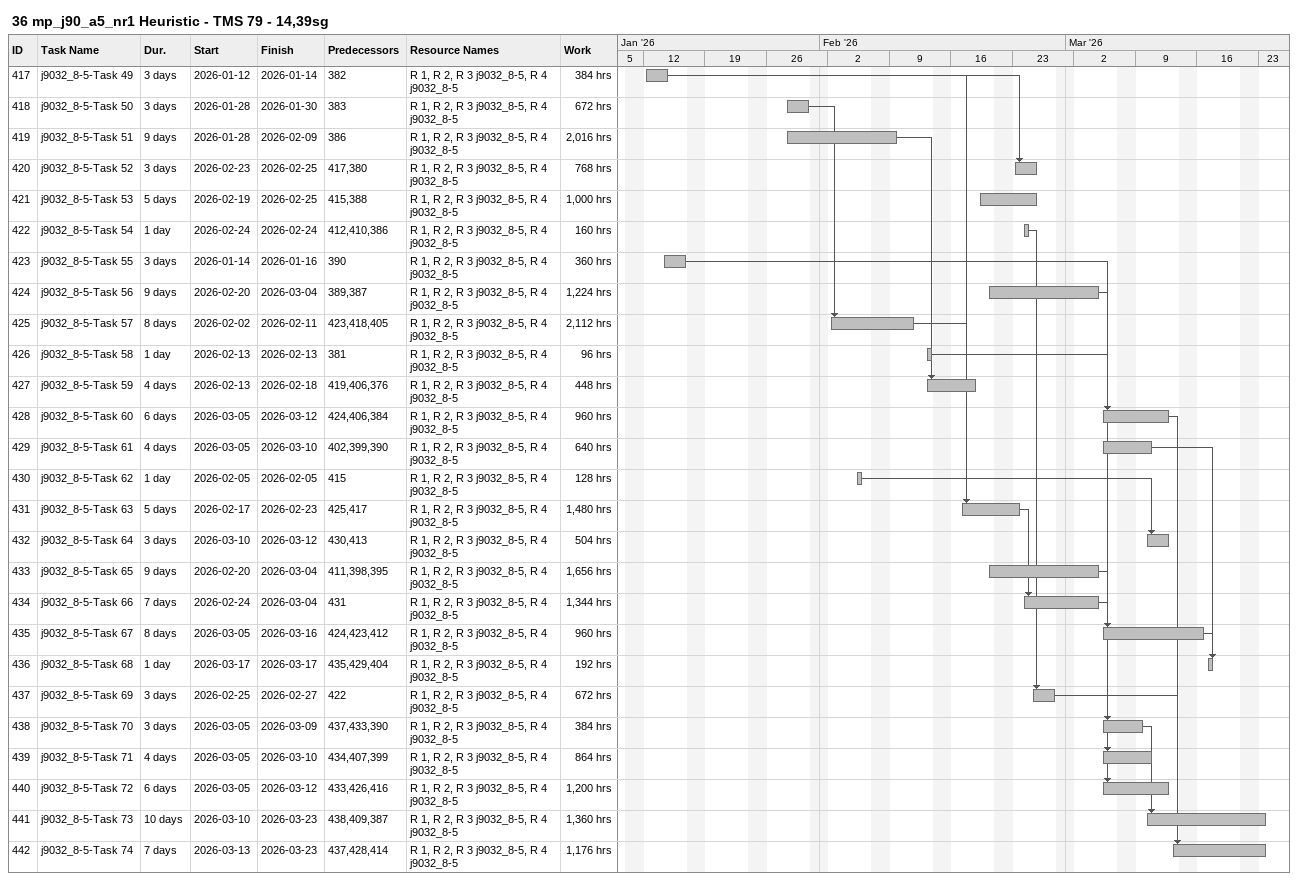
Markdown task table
36 mp_j90_a5_nr1 Heuristic - TMS 79 - 14,39sg

| ID | Task | Duration | Start | Finish | Predecessors | Resources | Work (h) |
|---|---|---|---|---|---|---|---|
| 417 | j9032_8-5-Task 49 | 3d | 2026-01-12 | 2026-01-14 | 382 | R 1, R 2, R 3 j9032_8-5, R 4 j9032_8-5 | 384 |
| 418 | j9032_8-5-Task 50 | 3d | 2026-01-28 | 2026-01-30 | 383 | R 1, R 2, R 3 j9032_8-5, R 4 j9032_8-5 | 672 |
| 419 | j9032_8-5-Task 51 | 9d | 2026-01-28 | 2026-02-09 | 386 | R 1, R 2, R 3 j9032_8-5, R 4 j9032_8-5 | 2016 |
| 420 | j9032_8-5-Task 52 | 3d | 2026-02-23 | 2026-02-25 | 417, 380 | R 1, R 2, R 3 j9032_8-5, R 4 j9032_8-5 | 768 |
| 421 | j9032_8-5-Task 53 | 5d | 2026-02-19 | 2026-02-25 | 415, 388 | R 1, R 2, R 3 j9032_8-5, R 4 j9032_8-5 | 1000 |
| 422 | j9032_8-5-Task 54 | 1d | 2026-02-24 | 2026-02-24 | 412, 410, 386 | R 1, R 2, R 3 j9032_8-5, R 4 j9032_8-5 | 160 |
| 423 | j9032_8-5-Task 55 | 3d | 2026-01-14 | 2026-01-16 | 390 | R 1, R 2, R 3 j9032_8-5, R 4 j9032_8-5 | 360 |
| 424 | j9032_8-5-Task 56 | 9d | 2026-02-20 | 2026-03-04 | 389, 387 | R 1, R 2, R 3 j9032_8-5, R 4 j9032_8-5 | 1224 |
| 425 | j9032_8-5-Task 57 | 8d | 2026-02-02 | 2026-02-11 | 423, 418, 405 | R 1, R 2, R 3 j9032_8-5, R 4 j9032_8-5 | 2112 |
| 426 | j9032_8-5-Task 58 | 1d | 2026-02-13 | 2026-02-13 | 381 | R 1, R 2, R 3 j9032_8-5, R 4 j9032_8-5 | 96 |
| 427 | j9032_8-5-Task 59 | 4d | 2026-02-13 | 2026-02-18 | 419, 406, 376 | R 1, R 2, R 3 j9032_8-5, R 4 j9032_8-5 | 448 |
| 428 | j9032_8-5-Task 60 | 6d | 2026-03-05 | 2026-03-12 | 424, 406, 384 | R 1, R 2, R 3 j9032_8-5, R 4 j9032_8-5 | 960 |
| 429 | j9032_8-5-Task 61 | 4d | 2026-03-05 | 2026-03-10 | 402, 399, 390 | R 1, R 2, R 3 j9032_8-5, R 4 j9032_8-5 | 640 |
| 430 | j9032_8-5-Task 62 | 1d | 2026-02-05 | 2026-02-05 | 415 | R 1, R 2, R 3 j9032_8-5, R 4 j9032_8-5 | 128 |
| 431 | j9032_8-5-Task 63 | 5d | 2026-02-17 | 2026-02-23 | 425, 417 | R 1, R 2, R 3 j9032_8-5, R 4 j9032_8-5 | 1480 |
| 432 | j9032_8-5-Task 64 | 3d | 2026-03-10 | 2026-03-12 | 430, 413 | R 1, R 2, R 3 j9032_8-5, R 4 j9032_8-5 | 504 |
| 433 | j9032_8-5-Task 65 | 9d | 2026-02-20 | 2026-03-04 | 411, 398, 395 | R 1, R 2, R 3 j9032_8-5, R 4 j9032_8-5 | 1656 |
| 434 | j9032_8-5-Task 66 | 7d | 2026-02-24 | 2026-03-04 | 431 | R 1, R 2, R 3 j9032_8-5, R 4 j9032_8-5 | 1344 |
| 435 | j9032_8-5-Task 67 | 8d | 2026-03-05 | 2026-03-16 | 424, 423, 412 | R 1, R 2, R 3 j9032_8-5, R 4 j9032_8-5 | 960 |
| 436 | j9032_8-5-Task 68 | 1d | 2026-03-17 | 2026-03-17 | 435, 429, 404 | R 1, R 2, R 3 j9032_8-5, R 4 j9032_8-5 | 192 |
| 437 | j9032_8-5-Task 69 | 3d | 2026-02-25 | 2026-02-27 | 422 | R 1, R 2, R 3 j9032_8-5, R 4 j9032_8-5 | 672 |
| 438 | j9032_8-5-Task 70 | 3d | 2026-03-05 | 2026-03-09 | 437, 433, 390 | R 1, R 2, R 3 j9032_8-5, R 4 j9032_8-5 | 384 |
| 439 | j9032_8-5-Task 71 | 4d | 2026-03-05 | 2026-03-10 | 434, 407, 399 | R 1, R 2, R 3 j9032_8-5, R 4 j9032_8-5 | 864 |
| 440 | j9032_8-5-Task 72 | 6d | 2026-03-05 | 2026-03-12 | 433, 426, 416 | R 1, R 2, R 3 j9032_8-5, R 4 j9032_8-5 | 1200 |
| 441 | j9032_8-5-Task 73 | 10d | 2026-03-10 | 2026-03-23 | 438, 409, 387 | R 1, R 2, R 3 j9032_8-5, R 4 j9032_8-5 | 1360 |
| 442 | j9032_8-5-Task 74 | 7d | 2026-03-13 | 2026-03-23 | 437, 428, 414 | R 1, R 2, R 3 j9032_8-5, R 4 j9032_8-5 | 1176 |
